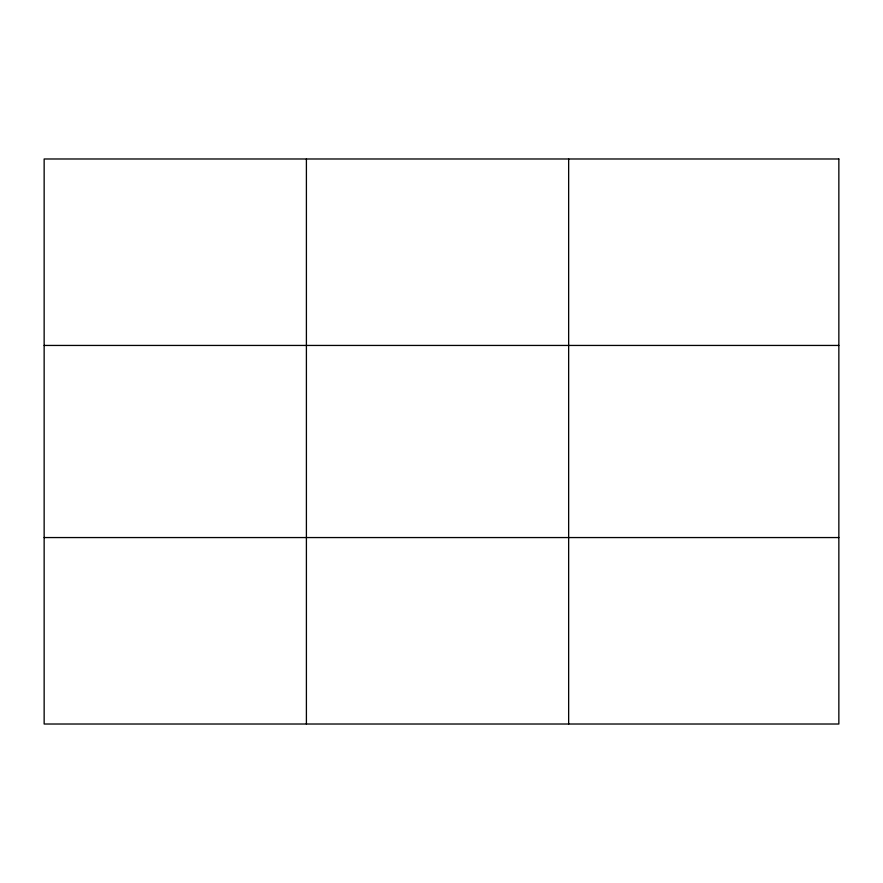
<?xml version="1.0" encoding="UTF-8"?>
<svg xmlns="http://www.w3.org/2000/svg" width="883" height="883" viewBox="0 0 883 883"><rect width="100%" height="100%" fill="white"/><g stroke="black" fill="none" stroke-linecap="round" stroke-linejoin="round"><path stroke-width="1.32" d="M306.401 158.984L306.401 724.016M568.652 158.984L568.652 724.016M44.15 345.441L838.85 345.441M44.15 537.559L838.85 537.559M838.85 158.984L838.85 724.016L44.15 724.016L44.15 158.984L838.85 158.984"/></g></svg>
